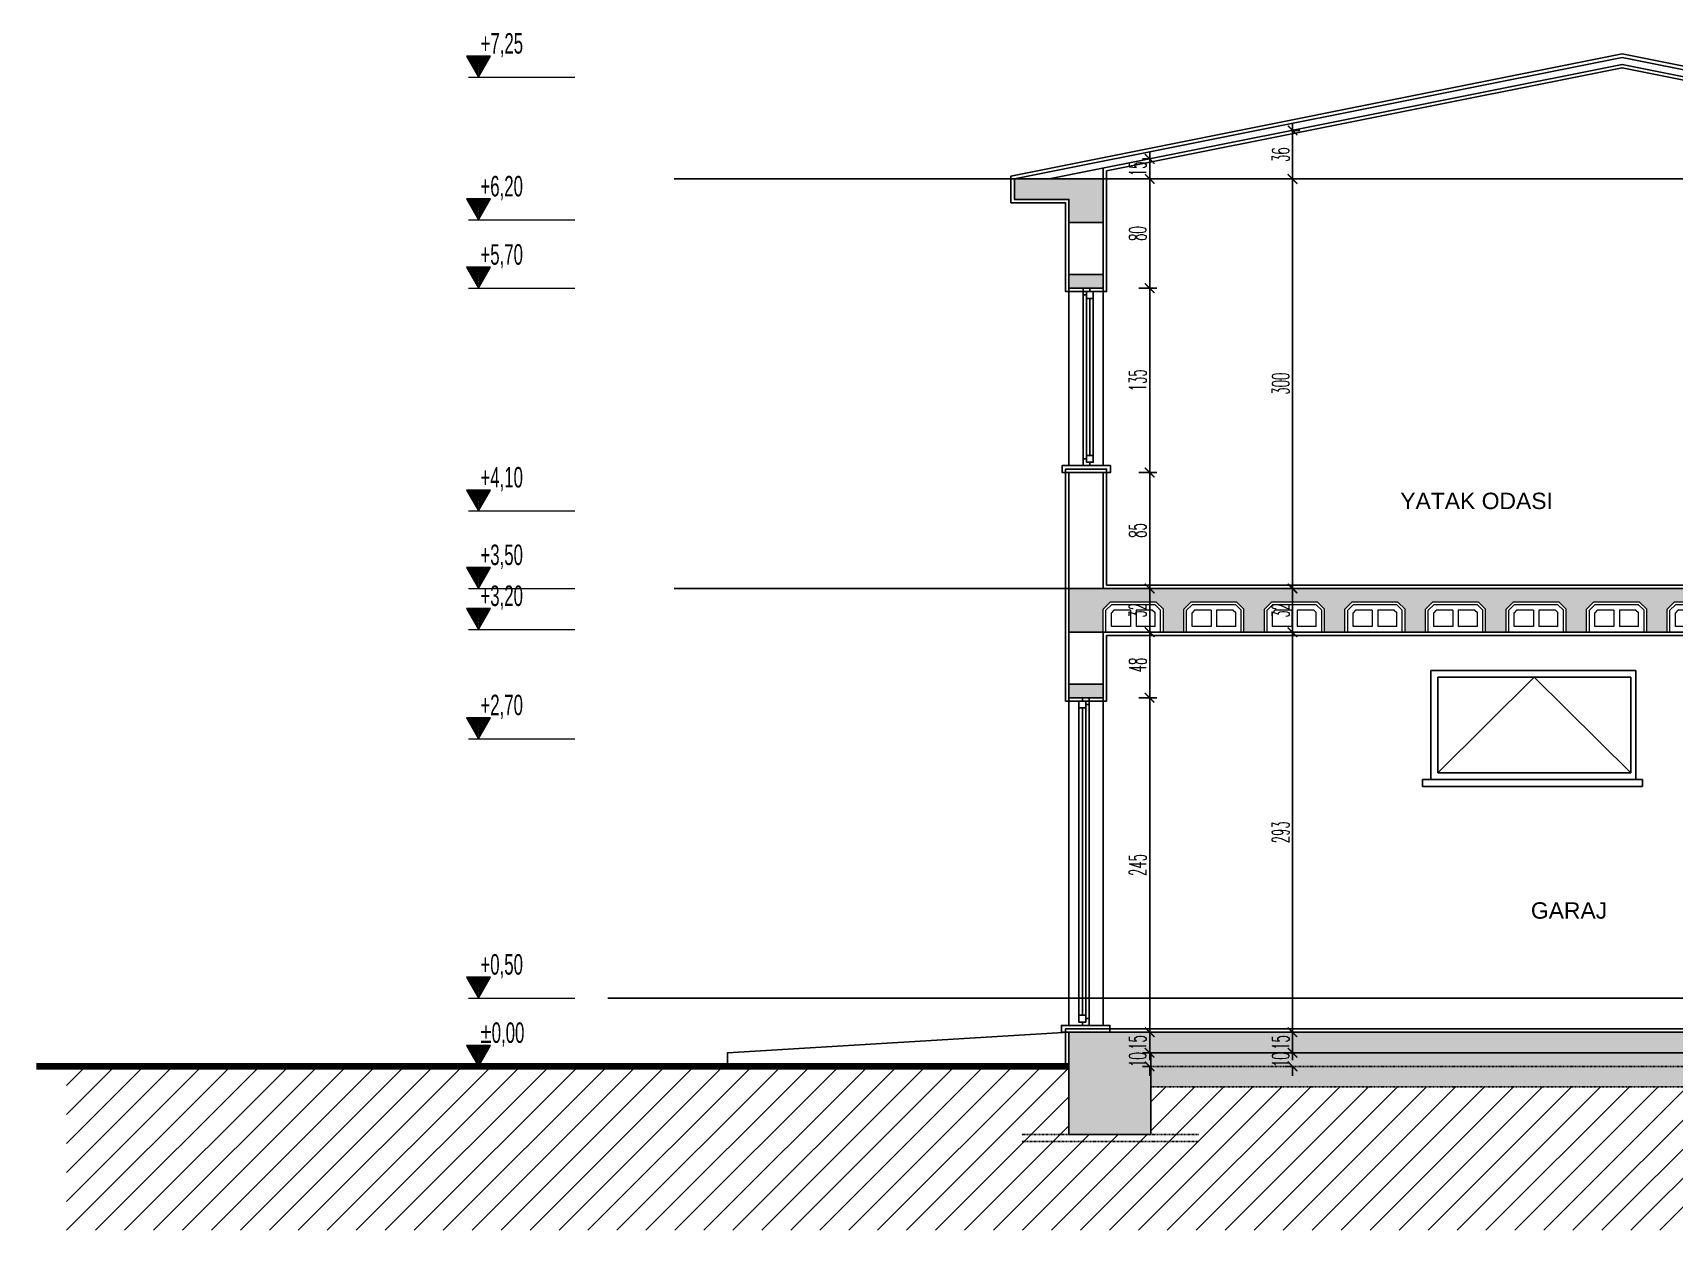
# Model space of a CAD drawing. Extents: x 775040 to 808375, y 4159409 to 4163651.
# Drawn here: x 777846.7 to 778147.2, y 4160141 to 4160360.3 of the extents above; entities that cross this region are included whole.
import ezdxf

# ---------------------------------------------------------------- set-up
doc = ezdxf.new("R2010")
doc.units = 0
doc.header["$MEASUREMENT"] = 0
doc.header["$PDMODE"] = 3
doc.linetypes.add('DASHED2', pattern=[0.1875, 0.125, -0.0625])
doc.linetypes.add('DUZ', pattern=[500, 500])
doc.layers.get('0').update_dxf_attribs({"linetype": 'DUZ'})
for name, color, linetype, lineweight in [('25yazi', 255, 'Continuous', 15), ('P-HatchLight', 200, 'Continuous', 5), ('P-Levels', 240, 'Continuous', 20), ('P-Oklar', 31, 'Continuous', 18), ('Z_asmolen', 53, 'Continuous', 9), ('Z_iç ölçü dikey', 111, 'Continuous', 25)]:
    doc.layers.add(name, color=color, linetype=linetype, lineweight=lineweight)
doc.layers.add('tarama', color=8, linetype='Continuous')
doc.styles.add('50', font='swisscl.ttf', dxfattribs={"height": 50})
doc.styles.add('ARIAL', font='ariblk.ttf', dxfattribs={"height": 1})
doc.styles.add('OLCUIC', font='ROMANS.SHX', dxfattribs={"width": 0.5})
doc.dimstyles.new('ölçü 50', dxfattribs={"dimtxt": 12.5, "dimasz": 7, "dimexe": 5.3, "dimexo": 5, "dimgap": 2.5, "dimtad": 1, "dimdec": 0, "dimzin": 9, "dimdsep": 46, "dimtxsty": 'OLCUIC', "dimblk1": 'ARCHTICK', "dimblk2": 'ARCHTICK', "dimsah": 1, "dimcen": 0, "dimdle": 5.5, "dimadec": 0, "dimazin": 0, "dimtfac": 1, "dimtdec": 0, "dimtix": 1, "dimtofl": 0, "dimtmove": 1, "dimatfit": 3, "dimldrblk": 'ARCHTICK', "dimfxl": 0, "dimtolj": 1, "dimtzin": 0, "dimarcsym": 0})

# ---------------------------------------------------------------- blocks, each defined once
blk = doc.blocks.new('asbnm')
at = {"layer": 'Z_asmolen'}
for p, q in [((44128.8, -2548.3), (44123.7, -2553.5)), ((44123.7, -2570.3), (44123.7, -2553.5)), ((44129.7, -2550.3), (44125.7, -2554.3)), ((44125.7, -2570.3), (44125.7, -2554.3)), ((44162.5, -2548.3), (44128.8, -2548.3)), ((44161.7, -2550.3), (44129.7, -2550.3)), ((44131.4, -2554.3), (44129.7, -2556.1)), ((44129.7, -2566.3), (44129.7, -2556.1)), ((44143.7, -2554.3), (44131.4, -2554.3)), ((44143.7, -2554.3), (44143.7, -2566.3)), ((44159.8, -2554.3), (44147.7, -2554.3)), ((44147.7, -2554.3), (44147.7, -2566.3)), ((44159.8, -2554.3), (44161.7, -2556)), ((44161.7, -2550.3), (44165.7, -2554.3)), ((44161.7, -2566.3), (44161.7, -2556)), ((44162.5, -2548.3), (44167.7, -2553.5)), ((44165.7, -2570.3), (44165.7, -2554.3)), ((44167.7, -2570.3), (44167.7, -2553.5)), ((44187.8, -2548.3), (44182.7, -2553.5)), ((44182.7, -2570.3), (44182.7, -2553.5)), ((44188.7, -2550.3), (44184.7, -2554.3)), ((44184.7, -2570.3), (44184.7, -2554.3)), ((44221.5, -2548.3), (44187.8, -2548.3)), ((44220.7, -2550.3), (44188.7, -2550.3)), ((44190.4, -2554.3), (44188.7, -2556.1)), ((44188.7, -2566.3), (44188.7, -2556.1)), ((44202.7, -2554.3), (44190.4, -2554.3)), ((44202.7, -2554.3), (44202.7, -2566.3)), ((44218.8, -2554.3), (44206.7, -2554.3)), ((44206.7, -2554.3), (44206.7, -2566.3)), ((44218.8, -2554.3), (44220.7, -2556)), ((44220.7, -2550.3), (44224.7, -2554.3)), ((44220.7, -2566.3), (44220.7, -2556)), ((44221.5, -2548.3), (44226.7, -2553.5)), ((44224.7, -2570.3), (44224.7, -2554.3)), ((44226.7, -2570.3), (44226.7, -2553.5)), ((44167.7, -2570.3), (44123.7, -2570.3)), ((44143.7, -2566.3), (44129.7, -2566.3)), ((44161.7, -2566.3), (44147.7, -2566.3)), ((44226.7, -2570.3), (44182.7, -2570.3)), ((44202.7, -2566.3), (44188.7, -2566.3)), ((44220.7, -2566.3), (44206.7, -2566.3))]:
    blk.add_line(p, q, dxfattribs=at)
blk = doc.blocks.new('KOTLAMAGORUNUS KESITTE')
at = {"layer": 'P-HatchLight'}
for points in [[(0.152, 0.148), (0.072, 0.01), (-0.008, 0.148)], [(0.143, 0.143), (0.072, 0.02), (0.001, 0.143)], [(0.135, 0.138), (0.072, 0.03), (0.01, 0.138)], [(0.126, 0.133), (0.072, 0.04), (0.018, 0.133)], [(0.117, 0.128), (0.072, 0.05), (0.027, 0.128)], [(0.109, 0.123), (0.072, 0.06), (0.036, 0.123)], [(0.1, 0.118), (0.072, 0.07), (0.044, 0.118)], [(0.091, 0.113), (0.072, 0.08), (0.053, 0.113)], [(0.083, 0.108), (0.072, 0.09), (0.062, 0.108)], [(0.074, 0.103), (0.072, 0.1), (0.07, 0.103)]]:
    blk.add_lwpolyline(points, close=True, dxfattribs=at)
at = {"layer": 'P-Oklar', "color": 2, "ltscale": 0.5}
blk.add_line((0, 0), (0.779, 0), dxfattribs=at)
blk.add_lwpolyline([(-0.016, 0.153), (0.072, 0), (0.161, 0.153)], close=True, dxfattribs=at)
at = {"layer": 'P-Levels', "color": 7, "style": '50', "width": 0.8}
blk.add_attdef('%%P0.00', (-0.031, 0.178), '', height=0.15, dxfattribs=at)
blk = doc.blocks.new('_ARCHTICK')
at = {"color": 0, "linetype": 'ByBlock', "const_width": 0.15}
blk.add_lwpolyline([(-0.5, -0.5), (0.5, 0.5)], dxfattribs=at)
blk = doc.blocks.new('*D1120')
at = {"layer": 'Defpoints', "color": 0, "linetype": 'Continuous', "transparency": 16777216}
for p in [(790566.3, 4155129.7), (790566.3, 4155129.7), (790566.3, 4155119.7)]:
    blk.add_point(p, dxfattribs=at)
at = {"layer": 'tarama', "color": 0, "linetype": 'Continuous', "lineweight": -2, "transparency": 16777216}
for p, q in [((790566.3, 4155129.7), (790566.3, 4155136.7)), ((790566.3, 4155129.7), (790561, 4155129.7)), ((790566.3, 4155119.7), (790561, 4155119.7)), ((790566.3, 4155119.7), (790566.3, 4155112.7))]:
    blk.add_line(p, q, dxfattribs=at)
at = {"layer": 'tarama', "color": 0, "linetype": 'Continuous', "lineweight": -2, "transparency": 16777216, "xscale": 7, "yscale": 7, "zscale": 7}
for p, rotation in [((790566.3, 4155129.7), 270), ((790566.3, 4155119.7), 90)]:
    blk.add_blockref('_ARCHTICK', p, dxfattribs=dict(at, rotation=rotation))
at = {"layer": 'tarama', "color": 0, "linetype": 'Continuous', "transparency": 16777216, "insert": (790557.6, 4155124.7), "char_height": 12.5, "attachment_point": 5, "rotation": 90, "style": 'OLCUIC'}
blk.add_mtext('\\A1;10', dxfattribs=at)
blk = doc.blocks.new('*D1121')
at = {"layer": 'Defpoints', "color": 0, "linetype": 'Continuous', "transparency": 16777216}
for p in [(790566.3, 4155144.7), (790566.3, 4155144.7), (790566.3, 4155129.7)]:
    blk.add_point(p, dxfattribs=at)
at = {"layer": 'tarama', "color": 0, "linetype": 'Continuous', "lineweight": -2, "transparency": 16777216}
for p, q in [((790566.3, 4155144.7), (790561, 4155144.7)), ((790566.3, 4155124.2), (790566.3, 4155150.2)), ((790566.3, 4155129.7), (790561, 4155129.7))]:
    blk.add_line(p, q, dxfattribs=at)
at = {"layer": 'tarama', "color": 0, "linetype": 'Continuous', "lineweight": -2, "transparency": 16777216, "xscale": 7, "yscale": 7, "zscale": 7}
for p, rotation in [((790566.3, 4155144.7), 90), ((790566.3, 4155129.7), 270)]:
    blk.add_blockref('_ARCHTICK', p, dxfattribs=dict(at, rotation=rotation))
at = {"layer": 'tarama', "color": 0, "linetype": 'Continuous', "transparency": 16777216, "insert": (790557.6, 4155137.2), "char_height": 12.5, "attachment_point": 5, "rotation": 90, "style": 'OLCUIC'}
blk.add_mtext('\\A1;15', dxfattribs=at)
blk = doc.blocks.new('*D1122')
at = {"layer": 'Defpoints', "color": 0, "linetype": 'Continuous', "transparency": 16777216}
for p in [(790566.3, 4155437.7), (790567.6, 4155437.7), (790566.3, 4155144.7)]:
    blk.add_point(p, dxfattribs=at)
at = {"layer": 'tarama', "color": 0, "linetype": 'Continuous', "lineweight": -2, "transparency": 16777216}
for p, q in [((790566.3, 4155437.7), (790561, 4155437.7)), ((790566.3, 4155139.2), (790566.3, 4155443.2)), ((790566.3, 4155144.7), (790561, 4155144.7))]:
    blk.add_line(p, q, dxfattribs=at)
at = {"layer": 'tarama', "color": 0, "linetype": 'Continuous', "lineweight": -2, "transparency": 16777216, "xscale": 7, "yscale": 7, "zscale": 7}
for p, rotation in [((790566.3, 4155437.7), 90), ((790566.3, 4155144.7), 270)]:
    blk.add_blockref('_ARCHTICK', p, dxfattribs=dict(at, rotation=rotation))
at = {"layer": 'tarama', "color": 0, "linetype": 'Continuous', "transparency": 16777216, "insert": (790557.6, 4155291.2), "char_height": 12.5, "attachment_point": 5, "rotation": 90, "style": 'OLCUIC'}
blk.add_mtext('\\A1;293', dxfattribs=at)
blk = doc.blocks.new('*D1123')
at = {"layer": 'Defpoints', "color": 0, "linetype": 'Continuous', "transparency": 16777216}
for p in [(790566.3, 4155469.7), (790567.6, 4155469.7), (790567.6, 4155437.7)]:
    blk.add_point(p, dxfattribs=at)
at = {"layer": 'tarama', "color": 0, "linetype": 'Continuous', "lineweight": -2, "transparency": 16777216}
for p, q in [((790566.3, 4155469.7), (790561, 4155469.7)), ((790566.3, 4155432.2), (790566.3, 4155475.2)), ((790566.3, 4155437.7), (790561, 4155437.7))]:
    blk.add_line(p, q, dxfattribs=at)
at = {"layer": 'tarama', "color": 0, "linetype": 'Continuous', "lineweight": -2, "transparency": 16777216, "xscale": 7, "yscale": 7, "zscale": 7}
for p, rotation in [((790566.3, 4155469.7), 90), ((790566.3, 4155437.7), 270)]:
    blk.add_blockref('_ARCHTICK', p, dxfattribs=dict(at, rotation=rotation))
at = {"layer": 'tarama', "color": 0, "linetype": 'Continuous', "transparency": 16777216, "insert": (790557.6, 4155453.7), "char_height": 12.5, "attachment_point": 5, "rotation": 90, "style": 'OLCUIC'}
blk.add_mtext('\\A1;32', dxfattribs=at)
blk = doc.blocks.new('*D1124')
at = {"layer": 'Defpoints', "color": 0, "linetype": 'Continuous', "transparency": 16777216}
for p in [(790566.3, 4155769.7), (790567.6, 4155769.7), (790567.6, 4155469.7)]:
    blk.add_point(p, dxfattribs=at)
at = {"layer": 'tarama', "color": 0, "linetype": 'Continuous', "lineweight": -2, "transparency": 16777216}
for p, q in [((790566.3, 4155769.7), (790561, 4155769.7)), ((790566.3, 4155464.2), (790566.3, 4155775.2)), ((790566.3, 4155469.7), (790561, 4155469.7))]:
    blk.add_line(p, q, dxfattribs=at)
at = {"layer": 'tarama', "color": 0, "linetype": 'Continuous', "lineweight": -2, "transparency": 16777216, "xscale": 7, "yscale": 7, "zscale": 7}
for p, rotation in [((790566.3, 4155769.7), 90), ((790566.3, 4155469.7), 270)]:
    blk.add_blockref('_ARCHTICK', p, dxfattribs=dict(at, rotation=rotation))
at = {"layer": 'tarama', "color": 0, "linetype": 'Continuous', "transparency": 16777216, "insert": (790557.6, 4155619.7), "char_height": 12.5, "attachment_point": 5, "rotation": 90, "style": 'OLCUIC'}
blk.add_mtext('\\A1;300', dxfattribs=at)
blk = doc.blocks.new('*D1125')
at = {"layer": 'Defpoints', "color": 0, "linetype": 'Continuous', "transparency": 16777216}
for p in [(790565.7, 4155805.2), (790566.3, 4155805.2), (790567.6, 4155769.7)]:
    blk.add_point(p, dxfattribs=at)
at = {"layer": 'tarama', "color": 0, "linetype": 'Continuous', "lineweight": -2, "transparency": 16777216}
for p, q in [((790566.3, 4155764.2), (790566.3, 4155810.7)), ((790566.3, 4155805.2), (790571.6, 4155805.2)), ((790566.3, 4155769.7), (790561, 4155769.7))]:
    blk.add_line(p, q, dxfattribs=at)
at = {"layer": 'tarama', "color": 0, "linetype": 'Continuous', "lineweight": -2, "transparency": 16777216, "xscale": 7, "yscale": 7, "zscale": 7}
for p, rotation in [((790566.3, 4155805.2), 90), ((790566.3, 4155769.7), 270)]:
    blk.add_blockref('_ARCHTICK', p, dxfattribs=dict(at, rotation=rotation))
at = {"layer": 'tarama', "color": 0, "linetype": 'Continuous', "transparency": 16777216, "insert": (790557.6, 4155787.5), "char_height": 12.5, "attachment_point": 5, "rotation": 90, "style": 'OLCUIC'}
blk.add_mtext('\\A1;36', dxfattribs=at)
blk = doc.blocks.new('*D1126')
at = {"layer": 'Defpoints', "color": 0, "linetype": 'Continuous', "transparency": 16777216}
for p in [(790461.7, 4155784.4), (790461.7, 4155769.7), (790461.7, 4155769.7)]:
    blk.add_point(p, dxfattribs=at)
at = {"layer": 'tarama', "color": 0, "linetype": 'Continuous', "lineweight": -2, "transparency": 16777216}
for p, q in [((790461.7, 4155784.4), (790456.4, 4155784.4)), ((790461.7, 4155789.9), (790461.7, 4155764.2)), ((790461.7, 4155769.7), (790456.4, 4155769.7))]:
    blk.add_line(p, q, dxfattribs=at)
at = {"layer": 'tarama', "color": 0, "linetype": 'Continuous', "lineweight": -2, "transparency": 16777216, "xscale": 7, "yscale": 7, "zscale": 7}
for p, rotation in [((790461.7, 4155784.4), 90), ((790461.7, 4155769.7), 270)]:
    blk.add_blockref('_ARCHTICK', p, dxfattribs=dict(at, rotation=rotation))
at = {"layer": 'tarama', "color": 0, "linetype": 'Continuous', "transparency": 16777216, "insert": (790452.9, 4155777.1), "char_height": 12.5, "attachment_point": 5, "rotation": 90, "style": 'OLCUIC'}
blk.add_mtext('\\A1;15', dxfattribs=at)
blk = doc.blocks.new('*D1127')
at = {"layer": 'Defpoints', "color": 0, "linetype": 'Continuous', "transparency": 16777216}
for p in [(790461.7, 4155769.7), (790425.6, 4155689.7), (790461.7, 4155689.7)]:
    blk.add_point(p, dxfattribs=at)
at = {"layer": 'tarama', "color": 0, "linetype": 'Continuous', "lineweight": -2, "transparency": 16777216}
for p, q in [((790461.7, 4155769.7), (790456.4, 4155769.7)), ((790461.7, 4155775.2), (790461.7, 4155684.2)), ((790453.7, 4155689.7), (790467, 4155689.7))]:
    blk.add_line(p, q, dxfattribs=at)
at = {"layer": 'tarama', "color": 0, "linetype": 'Continuous', "lineweight": -2, "transparency": 16777216, "xscale": 7, "yscale": 7, "zscale": 7}
for p, rotation in [((790461.7, 4155769.7), 90), ((790461.7, 4155689.7), 270)]:
    blk.add_blockref('_ARCHTICK', p, dxfattribs=dict(at, rotation=rotation))
at = {"layer": 'tarama', "color": 0, "linetype": 'Continuous', "transparency": 16777216, "insert": (790452.9, 4155729.7), "char_height": 12.5, "attachment_point": 5, "rotation": 90, "style": 'OLCUIC'}
blk.add_mtext('\\A1;80', dxfattribs=at)
blk = doc.blocks.new('*D1128')
at = {"layer": 'Defpoints', "color": 0, "linetype": 'Continuous', "transparency": 16777216}
for p in [(790425.6, 4155689.7), (790423.1, 4155554.7), (790461.7, 4155554.7)]:
    blk.add_point(p, dxfattribs=at)
at = {"layer": 'tarama', "color": 0, "linetype": 'Continuous', "lineweight": -2, "transparency": 16777216}
for p, q in [((790453.7, 4155689.7), (790467, 4155689.7)), ((790461.7, 4155695.2), (790461.7, 4155549.2)), ((790453.7, 4155554.7), (790467, 4155554.7))]:
    blk.add_line(p, q, dxfattribs=at)
at = {"layer": 'tarama', "color": 0, "linetype": 'Continuous', "lineweight": -2, "transparency": 16777216, "xscale": 7, "yscale": 7, "zscale": 7}
for p, rotation in [((790461.7, 4155689.7), 90), ((790461.7, 4155554.7), 270)]:
    blk.add_blockref('_ARCHTICK', p, dxfattribs=dict(at, rotation=rotation))
at = {"layer": 'tarama', "color": 0, "linetype": 'Continuous', "transparency": 16777216, "insert": (790452.9, 4155622.2), "char_height": 12.5, "attachment_point": 5, "rotation": 90, "style": 'OLCUIC'}
blk.add_mtext('\\A1;135', dxfattribs=at)
blk = doc.blocks.new('*D1129')
at = {"layer": 'Defpoints', "color": 0, "linetype": 'Continuous', "transparency": 16777216}
for p in [(790423.1, 4155554.7), (790461.7, 4155469.7), (790461.9, 4155469.7)]:
    blk.add_point(p, dxfattribs=at)
at = {"layer": 'tarama', "color": 0, "linetype": 'Continuous', "lineweight": -2, "transparency": 16777216}
for p, q in [((790453.7, 4155554.7), (790467, 4155554.7)), ((790461.7, 4155560.2), (790461.7, 4155464.2)), ((790461.7, 4155469.7), (790456.4, 4155469.7))]:
    blk.add_line(p, q, dxfattribs=at)
at = {"layer": 'tarama', "color": 0, "linetype": 'Continuous', "lineweight": -2, "transparency": 16777216, "xscale": 7, "yscale": 7, "zscale": 7}
for p, rotation in [((790461.7, 4155554.7), 90), ((790461.7, 4155469.7), 270)]:
    blk.add_blockref('_ARCHTICK', p, dxfattribs=dict(at, rotation=rotation))
at = {"layer": 'tarama', "color": 0, "linetype": 'Continuous', "transparency": 16777216, "insert": (790452.9, 4155512.2), "char_height": 12.5, "attachment_point": 5, "rotation": 90, "style": 'OLCUIC'}
blk.add_mtext('\\A1;85', dxfattribs=at)
blk = doc.blocks.new('*D1130')
at = {"layer": 'Defpoints', "color": 0, "linetype": 'Continuous', "transparency": 16777216}
for p in [(790461.9, 4155469.7), (790461.7, 4155437.7), (790461.9, 4155437.7)]:
    blk.add_point(p, dxfattribs=at)
at = {"layer": 'tarama', "color": 0, "linetype": 'Continuous', "lineweight": -2, "transparency": 16777216}
for p, q in [((790461.7, 4155469.7), (790456.4, 4155469.7)), ((790461.7, 4155475.2), (790461.7, 4155432.2)), ((790461.7, 4155437.7), (790456.4, 4155437.7))]:
    blk.add_line(p, q, dxfattribs=at)
at = {"layer": 'tarama', "color": 0, "linetype": 'Continuous', "lineweight": -2, "transparency": 16777216, "xscale": 7, "yscale": 7, "zscale": 7}
for p, rotation in [((790461.7, 4155469.7), 90), ((790461.7, 4155437.7), 270)]:
    blk.add_blockref('_ARCHTICK', p, dxfattribs=dict(at, rotation=rotation))
at = {"layer": 'tarama', "color": 0, "linetype": 'Continuous', "transparency": 16777216, "insert": (790452.9, 4155453.7), "char_height": 12.5, "attachment_point": 5, "rotation": 90, "style": 'OLCUIC'}
blk.add_mtext('\\A1;32', dxfattribs=at)
blk = doc.blocks.new('*D1131')
at = {"layer": 'Defpoints', "color": 0, "linetype": 'Continuous', "transparency": 16777216}
for p in [(790461.9, 4155437.7), (790423.9, 4155389.7), (790461.7, 4155389.7)]:
    blk.add_point(p, dxfattribs=at)
at = {"layer": 'tarama', "color": 0, "linetype": 'Continuous', "lineweight": -2, "transparency": 16777216}
for p, q in [((790461.7, 4155437.7), (790456.4, 4155437.7)), ((790461.7, 4155443.2), (790461.7, 4155384.2)), ((790453.7, 4155389.7), (790467, 4155389.7))]:
    blk.add_line(p, q, dxfattribs=at)
at = {"layer": 'tarama', "color": 0, "linetype": 'Continuous', "lineweight": -2, "transparency": 16777216, "xscale": 7, "yscale": 7, "zscale": 7}
for p, rotation in [((790461.7, 4155437.7), 90), ((790461.7, 4155389.7), 270)]:
    blk.add_blockref('_ARCHTICK', p, dxfattribs=dict(at, rotation=rotation))
at = {"layer": 'tarama', "color": 0, "linetype": 'Continuous', "transparency": 16777216, "insert": (790452.9, 4155413.7), "char_height": 12.5, "attachment_point": 5, "rotation": 90, "style": 'OLCUIC'}
blk.add_mtext('\\A1;48', dxfattribs=at)
blk = doc.blocks.new('*D1089')
at = {"layer": 'Defpoints', "color": 0, "linetype": 'Continuous', "transparency": 16777216}
for p in [(790423.9, 4155389.7), (790460.4, 4155144.7), (790461.7, 4155144.7)]:
    blk.add_point(p, dxfattribs=at)
at = {"layer": 'tarama', "color": 0, "linetype": 'Continuous', "lineweight": -2, "transparency": 16777216}
for p, q in [((790453.7, 4155389.7), (790467, 4155389.7)), ((790461.7, 4155395.2), (790461.7, 4155139.2)), ((790461.7, 4155144.7), (790467, 4155144.7))]:
    blk.add_line(p, q, dxfattribs=at)
at = {"layer": 'tarama', "color": 0, "linetype": 'Continuous', "lineweight": -2, "transparency": 16777216, "xscale": 7, "yscale": 7, "zscale": 7}
for p, rotation in [((790461.7, 4155389.7), 90), ((790461.7, 4155144.7), 270)]:
    blk.add_blockref('_ARCHTICK', p, dxfattribs=dict(at, rotation=rotation))
at = {"layer": 'tarama', "color": 0, "linetype": 'Continuous', "transparency": 16777216, "insert": (790452.9, 4155267.2), "char_height": 12.5, "attachment_point": 5, "rotation": 90, "style": 'OLCUIC'}
blk.add_mtext('\\A1;245', dxfattribs=at)
blk = doc.blocks.new('*D1090')
at = {"layer": 'Defpoints', "color": 0, "linetype": 'Continuous', "transparency": 16777216}
for p in [(790460.4, 4155144.7), (790461.7, 4155129.7), (790462.6, 4155129.7)]:
    blk.add_point(p, dxfattribs=at)
at = {"layer": 'tarama', "color": 0, "linetype": 'Continuous', "lineweight": -2, "transparency": 16777216}
for p, q in [((790461.7, 4155150.2), (790461.7, 4155124.2)), ((790461.7, 4155144.7), (790467, 4155144.7)), ((790461.7, 4155129.7), (790456.4, 4155129.7))]:
    blk.add_line(p, q, dxfattribs=at)
at = {"layer": 'tarama', "color": 0, "linetype": 'Continuous', "lineweight": -2, "transparency": 16777216, "xscale": 7, "yscale": 7, "zscale": 7}
for p, rotation in [((790461.7, 4155144.7), 90), ((790461.7, 4155129.7), 270)]:
    blk.add_blockref('_ARCHTICK', p, dxfattribs=dict(at, rotation=rotation))
at = {"layer": 'tarama', "color": 0, "linetype": 'Continuous', "transparency": 16777216, "insert": (790452.9, 4155137.2), "char_height": 12.5, "attachment_point": 5, "rotation": 90, "style": 'OLCUIC'}
blk.add_mtext('\\A1;15', dxfattribs=at)
blk = doc.blocks.new('*D1091')
at = {"layer": 'Defpoints', "color": 0, "linetype": 'Continuous', "transparency": 16777216}
for p in [(790462.6, 4155129.7), (790461.7, 4155119.7), (790462.6, 4155119.7)]:
    blk.add_point(p, dxfattribs=at)
at = {"layer": 'tarama', "color": 0, "linetype": 'Continuous', "lineweight": -2, "transparency": 16777216}
for p, q in [((790461.7, 4155129.7), (790461.7, 4155136.7)), ((790461.7, 4155129.7), (790456.4, 4155129.7)), ((790461.7, 4155119.7), (790456.4, 4155119.7)), ((790461.7, 4155119.7), (790461.7, 4155112.7))]:
    blk.add_line(p, q, dxfattribs=at)
at = {"layer": 'tarama', "color": 0, "linetype": 'Continuous', "lineweight": -2, "transparency": 16777216, "xscale": 7, "yscale": 7, "zscale": 7}
for p, rotation in [((790461.7, 4155129.7), 270), ((790461.7, 4155119.7), 90)]:
    blk.add_blockref('_ARCHTICK', p, dxfattribs=dict(at, rotation=rotation))
at = {"layer": 'tarama', "color": 0, "linetype": 'Continuous', "transparency": 16777216, "insert": (790452.9, 4155124.7), "char_height": 12.5, "attachment_point": 5, "rotation": 90, "style": 'OLCUIC'}
blk.add_mtext('\\A1;10', dxfattribs=at)
blk = doc.blocks.new('A$C41EB7E44')
at = {"layer": 'tarama'}
h = blk.add_hatch(dxfattribs=at)
h.set_pattern_fill('ANSI33', color=256, scale=15, style=0)
h.set_pattern_definition([(45, (-860136.0493, -4189752.575), (-2.6516504294, 2.6516504294), []), (45, (-860133.3976, -4189752.575), (-2.6516504294, 2.6516504294), [1.875, -0.9375])])
h.paths.add_polyline_path([(781.3, 1035.7), (716.3, 1035.7), (716.3, 1020.7), (756.3, 1020.7), (756.3, 1003.7), (781.3, 1003.7)])
h.paths.add_polyline_path([(781.3, 965.7), (756.3, 965.7), (756.3, 955.7), (781.3, 955.7)])
h.paths.add_polyline_path([(904.5, 725.7), (938.2, 725.7), (943.3, 720.5), (943.3, 703.7), (958.3, 703.7), (958.3, 720.5), (963.5, 725.7), (997.2, 725.7), (1002.3, 720.5), (1002.3, 703.7), (1017.3, 703.7), (1017.3, 720.5), (1022.5, 725.7), (1056.2, 725.7), (1061.3, 720.5), (1061.3, 703.7), (1076.3, 703.7), (1076.3, 720.5), (1081.5, 725.7), (1115.2, 725.7), (1120.3, 720.5), (1120.3, 703.7), (1135.3, 703.7), (1135.3, 720.5), (1140.5, 725.7), (1174.2, 725.7), (1179.3, 720.5), (1179.3, 703.7), (1194.3, 703.7), (1194.3, 720.5), (1199.5, 725.7), (1233.2, 725.7), (1238.3, 720.5), (1238.3, 703.7), (1253.3, 703.7), (1253.3, 720.5), (1258.5, 725.7), (1292.2, 725.7), (1297.3, 720.5), (1297.3, 703.7), (1312.3, 703.7), (1312.3, 720.5), (1317.5, 725.7), (1351.2, 725.7), (1356.3, 720.5), (1356.3, 703.7), (1371.3, 703.7), (1371.3, 720.5), (1376.5, 725.7), (1410.2, 725.7), (1415.3, 720.5), (1415.3, 703.7), (1430.3, 703.7), (1430.3, 720.5), (1435.5, 725.7), (1469.2, 725.7), (1474.3, 720.5), (1474.3, 703.7), (1489.3, 703.7), (1489.3, 720.5), (1494.5, 725.7), (1528.2, 725.7), (1533.3, 720.5), (1533.3, 703.7), (1548.3, 703.7), (1548.3, 720.5), (1553.5, 725.7), (1587.2, 725.7), (1592.3, 720.5), (1592.3, 703.7), (1607.3, 703.7), (1607.3, 720.5), (1612.5, 725.7), (1646.2, 725.7), (1651.3, 720.5), (1651.3, 703.7), (1666.3, 703.7), (1666.3, 720.5), (1671.5, 725.7), (1705.2, 725.7), (1710.3, 720.5), (1710.3, 703.7), (1747.8, 703.7), (1747.8, 735.7), (756.3, 735.7), (756.3, 703.7), (781.3, 703.7), (781.3, 720.5), (786.5, 725.7), (820.2, 725.7), (825.3, 720.5), (825.3, 703.7), (840.3, 703.7), (840.3, 720.5), (845.5, 725.7), (879.2, 725.7), (884.3, 720.5), (884.3, 703.7), (899.3, 703.7), (899.3, 720.5)])
h.paths.add_polyline_path([(2446.3, 1035.7), (1541.3, 1035.7), (1541.3, 1003.7), (1561.3, 1003.7), (1561.3, 1020.5), (1566.5, 1025.7), (1600.2, 1025.7), (1605.3, 1020.5), (1605.3, 1003.7), (1620.3, 1003.7), (1620.3, 1020.5), (1625.5, 1025.7), (1659.2, 1025.7), (1664.3, 1020.5), (1664.3, 1003.7), (1679.3, 1003.7), (1679.3, 1020.5), (1684.5, 1025.7), (1718.2, 1025.7), (1723.3, 1020.5), (1723.3, 1003.7), (1738.3, 1003.7), (1738.3, 1020.5), (1743.5, 1025.7), (1777.2, 1025.7), (1782.3, 1020.5), (1782.3, 1003.7), (1797.3, 1003.7), (1797.3, 1020.5), (1802.5, 1025.7), (1836.2, 1025.7), (1841.3, 1020.5), (1841.3, 1003.7), (1856.3, 1003.7), (1856.3, 1020.5), (1861.5, 1025.7), (1895.2, 1025.7), (1900.3, 1020.5), (1900.3, 1003.7), (1915.3, 1003.7), (1915.3, 1020.5), (1920.5, 1025.7), (1954.2, 1025.7), (1959.3, 1020.5), (1959.3, 1003.7), (1974.3, 1003.7), (1974.3, 1020.5), (1979.5, 1025.7), (2013.2, 1025.7), (2018.3, 1020.5), (2018.3, 1003.7), (2033.3, 1003.7), (2033.3, 1020.5), (2038.5, 1025.7), (2072.2, 1025.7), (2077.3, 1020.5), (2077.3, 1003.7), (2092.3, 1003.7), (2092.3, 1020.5), (2097.5, 1025.7), (2131.2, 1025.7), (2136.3, 1020.5), (2136.3, 1003.7), (2151.3, 1003.7), (2151.3, 1020.5), (2156.5, 1025.7), (2190.2, 1025.7), (2195.3, 1020.5), (2195.3, 1003.7), (2210.3, 1003.7), (2210.3, 1020.5), (2215.5, 1025.7), (2249.2, 1025.7), (2254.3, 1020.5), (2254.3, 1003.7), (2269.3, 1003.7), (2269.3, 1020.5), (2274.5, 1025.7), (2308.2, 1025.7), (2313.3, 1020.5), (2313.3, 1003.7), (2328.3, 1003.7), (2328.3, 1020.5), (2333.5, 1025.7), (2367.2, 1025.7), (2372.3, 1020.5), (2372.3, 1003.7), (2387.3, 1003.7), (2387.3, 1020.5), (2392.5, 1025.7), (2426.2, 1025.7), (2431.3, 1020.5), (2431.3, 1003.7), (2446.3, 1003.7)])
h.paths.add_polyline_path([(2691.3, 955.7), (2681.3, 955.7), (2681.3, 945.7), (2691.3, 945.7)])
h.paths.add_polyline_path([(3456.3, 1035.7), (3261.3, 1035.7), (3261.3, 1003.7), (3286.3, 1003.7), (3286.3, 1020.7), (3456.3, 1020.7)])
h.paths.add_polyline_path([(3286.3, 975.7), (3261.3, 975.7), (3261.3, 965.7), (3286.3, 965.7)])
h.paths.add_polyline_path([(3436.3, 735.7), (2189.3, 735.7), (2189.3, 718.1), (2161.3, 718.1), (2161.3, 700.4), (2133.3, 700.4), (2133.3, 682.8), (2105.3, 682.8), (2105.3, 665.1), (2077.3, 665.1), (2077.3, 647.5), (2049.3, 647.5), (2049.3, 629.8), (2021.3, 629.8), (2021.3, 612.2), (1993.3, 612.2), (1993.3, 594.5), (1965.3, 594.5), (1965.3, 576.9), (1937.3, 576.9), (1937.3, 559.2), (1909.3, 559.2), (1909.3, 541.6), (1881.3, 541.6), (1881.3, 524), (1853.3, 524), (1853.3, 506.3), (1825.3, 506.3), (1825.3, 488.7), (1797.3, 488.7), (1797.3, 471), (1769.3, 471), (1769.3, 453.4), (1741.3, 453.4), (1741.3, 410.7), (1784.3, 410.7), (1784.3, 445.1), (2194.7, 703.7), (2256.3, 703.7), (2256.3, 720.5), (2261.5, 725.7), (2295.2, 725.7), (2300.3, 720.5), (2300.3, 703.7), (2315.3, 703.7), (2315.3, 720.5), (2320.5, 725.7), (2354.2, 725.7), (2359.3, 720.5), (2359.3, 703.7), (2374.3, 703.7), (2374.3, 720.5), (2379.5, 725.7), (2413.2, 725.7), (2418.3, 720.5), (2418.3, 703.7), (2433.3, 703.7), (2433.3, 720.5), (2438.5, 725.7), (2472.2, 725.7), (2477.3, 720.5), (2477.3, 703.7), (2492.3, 703.7), (2492.3, 720.5), (2497.5, 725.7), (2531.2, 725.7), (2536.3, 720.5), (2536.3, 703.7), (2551.3, 703.7), (2551.3, 720.5), (2556.5, 725.7), (2590.2, 725.7), (2595.3, 720.5), (2595.3, 703.7), (2610.3, 703.7), (2610.3, 720.5), (2615.5, 725.7), (2649.2, 725.7), (2654.3, 720.5), (2654.3, 703.7), (2669.3, 703.7), (2669.3, 720.5), (2674.5, 725.7), (2708.2, 725.7), (2713.3, 720.5), (2713.3, 703.7), (2728.3, 703.7), (2728.3, 720.5), (2733.5, 725.7), (2767.2, 725.7), (2772.3, 720.5), (2772.3, 703.7), (2787.3, 703.7), (2787.3, 720.5), (2792.5, 725.7), (2826.2, 725.7), (2831.3, 720.5), (2831.3, 703.7), (2846.3, 703.7), (2846.3, 720.5), (2851.5, 725.7), (2885.2, 725.7), (2890.3, 720.5), (2890.3, 703.7), (2905.3, 703.7), (2905.3, 720.5), (2910.5, 725.7), (2944.2, 725.7), (2949.3, 720.5), (2949.3, 703.7), (2964.3, 703.7), (2964.3, 720.5), (2969.5, 725.7), (3003.2, 725.7), (3008.3, 720.5), (3008.3, 703.7), (3023.3, 703.7), (3023.3, 720.5), (3028.5, 725.7), (3062.2, 725.7), (3067.3, 720.5), (3067.3, 703.7), (3082.3, 703.7), (3082.3, 720.5), (3087.5, 725.7), (3121.2, 725.7), (3126.3, 720.5), (3126.3, 703.7), (3141.3, 703.7), (3141.3, 720.5), (3146.5, 725.7), (3180.2, 725.7), (3185.3, 720.5), (3185.3, 703.7), (3200.3, 703.7), (3200.3, 720.5), (3205.5, 725.7), (3239.2, 725.7), (3244.3, 720.5), (3244.3, 703.7), (3259.3, 703.7), (3259.3, 720.5), (3264.5, 725.7), (3298.2, 725.7), (3303.3, 720.5), (3303.3, 703.7), (3318.3, 703.7), (3318.3, 720.5), (3323.5, 725.7), (3357.2, 725.7), (3362.3, 720.5), (3362.3, 703.7), (3377.3, 703.7), (3377.3, 720.5), (3382.5, 725.7), (3416.2, 725.7), (3421.3, 720.5), (3421.3, 703.7), (3436.3, 703.7)])
h.paths.add_polyline_path([(3286.3, 665.7), (3261.3, 665.7), (3261.3, 655.7), (3286.3, 655.7)], flags=17)
h.paths.add_polyline_path([(3286.3, 410.7), (756.3, 410.7), (756.3, 335.7), (816.3, 335.7), (816.3, 395.7), (1341.3, 395.7), (1341.3, 335.7), (1401.3, 335.7), (1401.3, 395.7), (1741.3, 395.7), (1741.3, 335.7), (1801.3, 335.7), (1801.3, 395.7), (2401.3, 395.7), (2401.3, 335.7), (2461.3, 335.7), (2461.3, 395.7), (3226.3, 395.7), (3226.3, 335.7), (3286.3, 335.7)])
h.paths.add_polyline_path([(781.3, 665.7), (756.3, 665.7), (756.3, 655.7), (781.3, 655.7)])
h = blk.add_hatch(dxfattribs=at)
h.set_pattern_fill('ANSI31', color=256, scale=120, style=0)
h.set_pattern_definition([(45, (-860136.05, -4189752.575), (-10.60660172, 10.60660172), [])])
h.paths.add_polyline_path([(3755.7, 385.7), (3286.3, 385.7), (3286.3, 335.7), (3226.3, 335.7), (3226.3, 370.7), (2461.3, 370.7), (2461.3, 335.7), (2401.3, 335.7), (2401.3, 370.7), (1801.3, 370.7), (1801.3, 335.7), (1741.3, 335.7), (1741.3, 370.7), (1401.3, 370.7), (1401.3, 335.7), (1341.3, 335.7), (1341.3, 370.7), (816.3, 370.7), (816.3, 335.7), (756.3, 335.7), (756.3, 385.7), (22.1, 385.7), (22.1, 265.7), (3755.7, 265.7)])
at = {"layer": 'tarama', "ltscale": 50}
h = blk.add_hatch(dxfattribs=at)
h.set_pattern_fill('AR-HBONE', color=256, scale=0.7, style=0)
h.set_pattern_definition([(45, (-860136.0493, -4189752.575), (3e-16, 3.9597979746), [8.4, -2.8]), (135, (-860134.0694, -4189750.5952), (3e-16, 3.9597979746), [8.4, -2.8])])
h.paths.add_polyline_path([(1341.3, 395.7), (816.3, 395.7), (816.3, 385.7), (1341.3, 385.7)])
h.paths.add_polyline_path([(1741.3, 395.7), (1401.3, 395.7), (1401.3, 385.7), (1741.3, 385.7)])
h.paths.add_polyline_path([(2401.3, 395.7), (1801.3, 395.7), (1801.3, 385.7), (2401.3, 385.7)])
h.paths.add_polyline_path([(3226.3, 395.7), (2461.3, 395.7), (2461.3, 385.7), (3226.3, 385.7)])
at = {"layer": 'tarama', "linetype": 'DASHED2'}
h = blk.add_hatch(dxfattribs=at)
h.set_pattern_fill('EARTH', color=256, scale=25, angle=45, style=0)
h.set_pattern_definition([(45, (-860136.049, -4189752.575), (9e-16, 8.838834765), [6.25, -6.25]), (45, (-860137.7065, -4189750.918), (9e-16, 8.838834765), [6.25, -6.25]), (45, (-860139.364, -4189749.2605), (9e-16, 8.838834765), [6.25, -6.25]), (135, (-860139.364, -4189748.1557), (-8.838834765, 9e-16), [6.25, -6.25]), (135, (-860137.7065, -4189746.4984), (-8.838834765, 9e-16), [6.25, -6.25]), (135, (-860136.049, -4189744.841), (-8.838834765, 9e-16), [6.25, -6.25])])
h.paths.add_polyline_path([(3226.3, 385.7), (2461.3, 385.7), (2461.3, 370.7), (3226.3, 370.7)])
h.paths.add_polyline_path([(2401.3, 385.7), (1801.3, 385.7), (1801.3, 370.7), (2401.3, 370.7)])
h.paths.add_polyline_path([(1741.3, 385.7), (1401.3, 385.7), (1401.3, 370.7), (1741.3, 370.7)])
h.paths.add_polyline_path([(1341.3, 385.7), (816.3, 385.7), (816.3, 370.7), (1341.3, 370.7)])
at = {"layer": 'tarama', "linetype": 'Continuous'}
for p, q in [((1161.3, 1124.7), (716.3, 1035.7)), ((1161.3, 1119.6), (741.8, 1035.7)), ((1161.3, 1124.7), (1492.2, 1058.6)), ((1161.3, 1119.6), (1491.7, 1053.6)), ((781.3, 1035.7), (781.3, 1043.6))]:
    blk.add_line(p, q, dxfattribs=at)
at = {"layer": 'tarama'}
for p, q in [((3618.4, 1035.7), (467.1, 1035.7)), ((756.3, 965.7), (756.3, 1003.7)), ((781.3, 965.7), (781.3, 1003.7)), ((771.6, 833.2), (771.6, 948.2)), ((756.3, 735.7), (756.3, 820.7)), ((781.3, 820.7), (756.3, 820.7)), ((781.3, 735.7), (781.3, 820.7)), ((3618.4, 735.7), (467.1, 735.7)), ((756.3, 665.7), (756.3, 703.7)), ((781.3, 665.7), (781.3, 703.7)), ((766.1, 423.2), (766.1, 648.2)), ((3618.4, 435.7), (418.6, 435.7)), ((756.3, 410.7), (781.3, 410.7))]:
    blk.add_line(p, q, dxfattribs=at)
at = {"layer": 'tarama', "color": 4}
for p, q in [((756.3, 955.7), (756.3, 825.7)), ((781.3, 955.7), (781.3, 825.7)), ((756.3, 655.7), (756.3, 415.7)), ((781.3, 655.7), (781.3, 415.7))]:
    blk.add_line(p, q, dxfattribs=at)
at = {"layer": 'tarama', "color": 1}
for p, q in [((766.6, 950.7), (766.6, 830.7)), ((769.1, 833.2), (769.1, 948.2)), ((774.1, 948.2), (774.1, 833.2)), ((771.1, 650.7), (771.1, 420.7)), ((763.6, 648.2), (763.6, 423.2)), ((768.6, 423.2), (768.6, 648.2))]:
    blk.add_line(p, q, dxfattribs=at)
at = {"layer": 'tarama', "color": 5}
for p, q in [((1021.3, 595.7), (1021.3, 675.7)), ((1171.3, 675.7), (1021.3, 675.7)), ((1171.3, 595.7), (1171.3, 675.7)), ((1015.3, 595.7), (1171.3, 595.7)), ((1176.3, 595.7), (1015.3, 595.7)), ((1015.3, 595.7), (1015.3, 590.7)), ((1015.3, 590.7), (1176.3, 590.7)), ((1176.3, 590.7), (1176.3, 595.7))]:
    blk.add_line(p, q, dxfattribs=at)
at = {"layer": 'tarama', "color": 21}
for p, q in [((1026.3, 600.7), (1026.3, 670.7)), ((1026.3, 670.7), (1167.7, 670.7)), ((1167.7, 670.7), (1167.7, 600.7)), ((1167.7, 600.7), (1026.3, 600.7))]:
    blk.add_line(p, q, dxfattribs=at)
at = {"layer": 'tarama', "ltscale": 2}
for p, q in [((1026.3, 600.7), (1097, 670.7)), ((1097, 670.7), (1167.7, 600.7))]:
    blk.add_line(p, q, dxfattribs=at)
at = {"layer": 'tarama', "linetype": 'DASHED2'}
for p, q in [((1341.3, 385.7), (816.3, 385.7)), ((1341.3, 370.7), (816.3, 370.7))]:
    blk.add_line(p, q, dxfattribs=at)
at = {"layer": 'tarama', "linetype": 'Continuous'}
for points in [[(753.8, 385.7), (753.8, 413.2), (781.3, 413.2), (1363.8, 413.2)], [(1363.8, 701.2), (783.8, 701.2), (783.8, 665.7), (783.8, 653.2), (753.8, 653.2), (753.8, 665.7), (753.8, 703.7), (753.8, 735.7), (753.8, 823.2), (783.8, 823.2), (783.8, 738.2), (1323.8, 738.2)], [(1323.8, 1084.6), (1161.3, 1117.1), (783.8, 1041.6), (783.8, 1035.7), (783.8, 1003.7), (783.8, 965.7), (783.8, 953.2), (753.8, 953.2), (753.8, 965.7), (753.8, 1003.7), (753.8, 1018.2), (713.8, 1018.2), (713.8, 1037.8), (1161.3, 1127.3), (1492.4, 1061.1)], [(716.3, 1035.7), (781.3, 1035.7), (781.3, 1003.7), (756.3, 1003.7), (756.3, 1020.7), (716.3, 1020.7), (716.3, 1035.7)], [(506.3, 385.7), (506.3, 395.7), (756.3, 410.7)]]:
    blk.add_lwpolyline(points, dxfattribs=at)
at = {"layer": 'tarama'}
for points in [[(781.3, 955.7), (781.3, 965.7), (756.3, 965.7), (756.3, 955.7)], [(769.1, 953.2), (774.1, 953.2), (774.1, 948.2), (769.1, 948.2)], [(769.1, 828.2), (774.1, 828.2), (774.1, 833.2), (769.1, 833.2)], [(756.3, 655.7), (756.3, 665.7), (781.3, 665.7), (781.3, 655.7)], [(768.6, 653.2), (763.6, 653.2), (763.6, 648.2), (768.6, 648.2)], [(768.6, 418.2), (763.6, 418.2), (763.6, 423.2), (768.6, 423.2)]]:
    blk.add_lwpolyline(points, close=True, dxfattribs=at)
for points in [[(769.1, 950.7), (766.6, 950.7), (766.6, 955.7), (771.6, 955.7), (771.6, 953.2)], [(769.1, 830.7), (766.6, 830.7), (766.6, 825.7), (771.6, 825.7), (771.6, 828.2)], [(768.6, 650.7), (771.1, 650.7), (771.1, 655.7), (766.1, 655.7), (766.1, 653.2)], [(768.6, 420.7), (771.1, 420.7), (771.1, 415.7), (766.1, 415.7), (766.1, 418.2)]]:
    blk.add_lwpolyline(points, dxfattribs=at)
at = {"layer": 'tarama', "color": 5}
for points in [[(756.3, 820.7), (751.3, 820.7), (751.3, 825.7), (786.8, 825.7), (786.8, 820.7), (756.3, 820.7)], [(781.3, 410.7), (786.3, 410.7), (786.3, 415.7), (750.8, 415.7), (750.8, 410.7), (781.3, 410.7)]]:
    blk.add_lwpolyline(points, dxfattribs=at)
at = {"layer": 'tarama', "linetype": 'Continuous'}
for points in [[(1747.8, 703.7), (756.3, 703.7), (756.3, 735.7), (1747.8, 735.7)], [(3286.3, 410.7), (756.3, 410.7), (756.3, 335.7), (816.3, 335.7), (816.3, 395.7), (1341.3, 395.7), (1341.3, 335.7), (1401.3, 335.7), (1401.3, 395.7), (1741.3, 395.7), (1741.3, 335.7), (1801.3, 335.7), (1801.3, 395.7), (2401.3, 395.7), (2401.3, 335.7), (2461.3, 335.7), (2461.3, 395.7), (3226.3, 395.7), (3226.3, 335.7), (3286.3, 335.7)]]:
    blk.add_lwpolyline(points, close=True, dxfattribs=at)
at = {"layer": 'tarama', "linetype": 'Continuous', "const_width": 5}
blk.add_lwpolyline([(756.3, 385.7), (0, 385.7)], dxfattribs=at)
at = {"layer": 'tarama', "linetype": 'DASHED2'}
for points in [[(851.2, 335.7), (721.5, 335.7)], [(851.2, 330.7), (721.5, 330.7)]]:
    blk.add_lwpolyline(points, dxfattribs=at)
at = {"layer": 'tarama'}
ref = blk.add_blockref('KOTLAMAGORUNUS KESITTE', (316.6, 1110.3), dxfattribs=dict(at, xscale=100, yscale=100, zscale=100))
ref.add_attrib('%%P0.00', '+7,25', (325.4, 1127.5), dxfattribs={"layer": '25yazi', "height": 15, "style": '50', "width": 0.8})
ref = blk.add_blockref('KOTLAMAGORUNUS KESITTE', (316.6, 1005.7), dxfattribs=dict(at, xscale=100, yscale=100, zscale=100))
ref.add_attrib('%%P0.00', '+6,20', (325.3, 1022.9), dxfattribs={"layer": '25yazi', "height": 15, "style": '50', "width": 0.8})
ref = blk.add_blockref('KOTLAMAGORUNUS KESITTE', (316.6, 955.7), dxfattribs=dict(at, xscale=100, yscale=100, zscale=100))
ref.add_attrib('%%P0.00', '+5,70', (325.3, 972.9), dxfattribs={"layer": '25yazi', "height": 15, "style": '50', "width": 0.8})
ref = blk.add_blockref('KOTLAMAGORUNUS KESITTE', (316.6, 792.5, 0), dxfattribs=dict(at, xscale=100, yscale=100, zscale=100))
ref.add_attrib('%%P0.00', '+4,10', (325.3, 809.7, 0), dxfattribs={"layer": '25yazi', "height": 15, "style": '50', "width": 0.8})
ref = blk.add_blockref('KOTLAMAGORUNUS KESITTE', (316.6, 735.7), dxfattribs=dict(at, xscale=100, yscale=100, zscale=100))
ref.add_attrib('%%P0.00', '+3,50', (325.3, 752.9), dxfattribs={"layer": '25yazi', "height": 15, "style": '50', "width": 0.8})
ref = blk.add_blockref('KOTLAMAGORUNUS KESITTE', (316.6, 705.7), dxfattribs=dict(at, xscale=100, yscale=100, zscale=100))
ref.add_attrib('%%P0.00', '+3,20', (325.3, 722.9), dxfattribs={"layer": '25yazi', "height": 15, "style": '50', "width": 0.8})
for p in [(-43342.3, 3274.1), (-43224.3, 3274.1), (-43106.3, 3274.1), (-42988.3, 3274.1)]:
    blk.add_blockref('asbnm', p, dxfattribs=at)
ref = blk.add_blockref('KOTLAMAGORUNUS KESITTE', (316.6, 625.7), dxfattribs=dict(at, xscale=100, yscale=100, zscale=100))
ref.add_attrib('%%P0.00', '+2,70', (325.3, 642.9), dxfattribs={"layer": '25yazi', "height": 15, "style": '50', "width": 0.8})
ref = blk.add_blockref('KOTLAMAGORUNUS KESITTE', (316.6, 435.7), dxfattribs=dict(at, xscale=100, yscale=100, zscale=100))
ref.add_attrib('%%P0.00', '+0,50', (325.3, 452.9), dxfattribs={"layer": '25yazi', "height": 15, "style": '50', "width": 0.8})
ref = blk.add_blockref('KOTLAMAGORUNUS KESITTE', (316.6, 385.7), dxfattribs=dict(at, xscale=100, yscale=100, zscale=100))
ref.add_attrib('%%P0.00', '%%P0,00', (325.3, 402.9), dxfattribs={"layer": '25yazi', "height": 15, "style": '50', "width": 0.8})
at = {"layer": 'tarama', "linetype": 'Continuous', "char_height": 12, "width": 299.138, "attachment_point": 5, "style": 'ARIAL'}
for s, insert in [('{\\fArial|b0|i0|c162|p34;YATAK ODASI}', (1054.8, 799.8)), ('{\\fArial|b0|i0|c162|p34;GARAJ}', (1122.5, 499.8))]:
    blk.add_mtext(s, dxfattribs=dict(at, insert=insert))
at = {"layer": 'tarama', "linetype": 'Continuous'}
for base, p1, p2, picture, middle, set_off in [((920.0346, 1071.2365), (921.3271, 1035.7187), (919.4114, 1071.2365), '*D1125', (911.2846, 1053.4776), (-789646.2884, -4154734.0073)), ((815.4, 1035.7), (815.4, 1050.4), (815.4, 1035.7), '*D1126', (806.6, 1043.1), (-789646.3, -4154734)), ((815.4, 955.7), (815.4, 1035.7), (779.3, 955.7), '*D1127', (806.6, 995.7), (-789646.3, -4154734)), ((920, 1035.7), (921.3, 735.7), (921.3, 1035.7), '*D1124', (911.3, 885.7), (-789646.3, -4154734)), ((815.4, 820.7), (779.3, 955.7), (776.9, 820.7), '*D1128', (806.6, 888.2), (-789646.3, -4154734)), ((815.4, 735.7), (776.9, 820.7), (815.6, 735.7), '*D1129', (806.6, 778.2), (-789646.3, -4154734)), ((815.4, 703.7), (815.6, 735.7), (815.6, 703.7), '*D1130', (806.6, 719.7), (-789646.3, -4154734)), ((920, 735.7), (921.3, 703.7), (921.3, 735.7), '*D1123', (911.3, 719.7), (-789646.3, -4154734)), ((815.4, 655.7), (815.6, 703.7), (777.6, 655.7), '*D1131', (806.6, 679.7), (-789646.3, -4154734)), ((920, 703.7), (920, 410.7), (921.3, 703.7), '*D1122', (911.3, 557.2), (-789646.3, -4154734)), ((815.4, 410.7), (777.6, 655.7), (814.1, 410.7), '*D1089', (806.6, 533.2), (-789646.3, -4154734)), ((815.4, 395.7), (814.1, 410.7), (816.3, 395.7), '*D1090', (806.6, 403.2), (-789646.3, -4154734)), ((920, 410.7), (920, 395.7), (920, 410.7), '*D1121', (911.3, 403.2), (-789646.3, -4154734)), ((815.4, 385.7), (816.3, 395.7), (816.3, 385.7), '*D1091', (806.6, 390.7), (-789646.3, -4154734)), ((920, 395.7), (920, 385.7), (920, 395.7), '*D1120', (911.3, 390.7), (-789646.3, -4154734))]:
    dim = blk.add_linear_dim(base=base, p1=p1, p2=p2, angle=90, dimstyle='ölçü 50', override={"dimfxl": 8}, dxfattribs=at)
    dim.commit()
    dim.dimension.update_dxf_attribs({"geometry": picture, "text_midpoint": middle, "insert": set_off})

msp = doc.modelspace()

# ---------------------------------------------------------------- block references
at = {"layer": 'Z_iç ölçü dikey', "linetype": 'Continuous', "xscale": 0.25, "yscale": 0.25, "zscale": 0.25}
msp.add_blockref('A$C41EB7E44', (777847.29, 4160074.58), dxfattribs=at)

doc.saveas('drawing.dxf')
